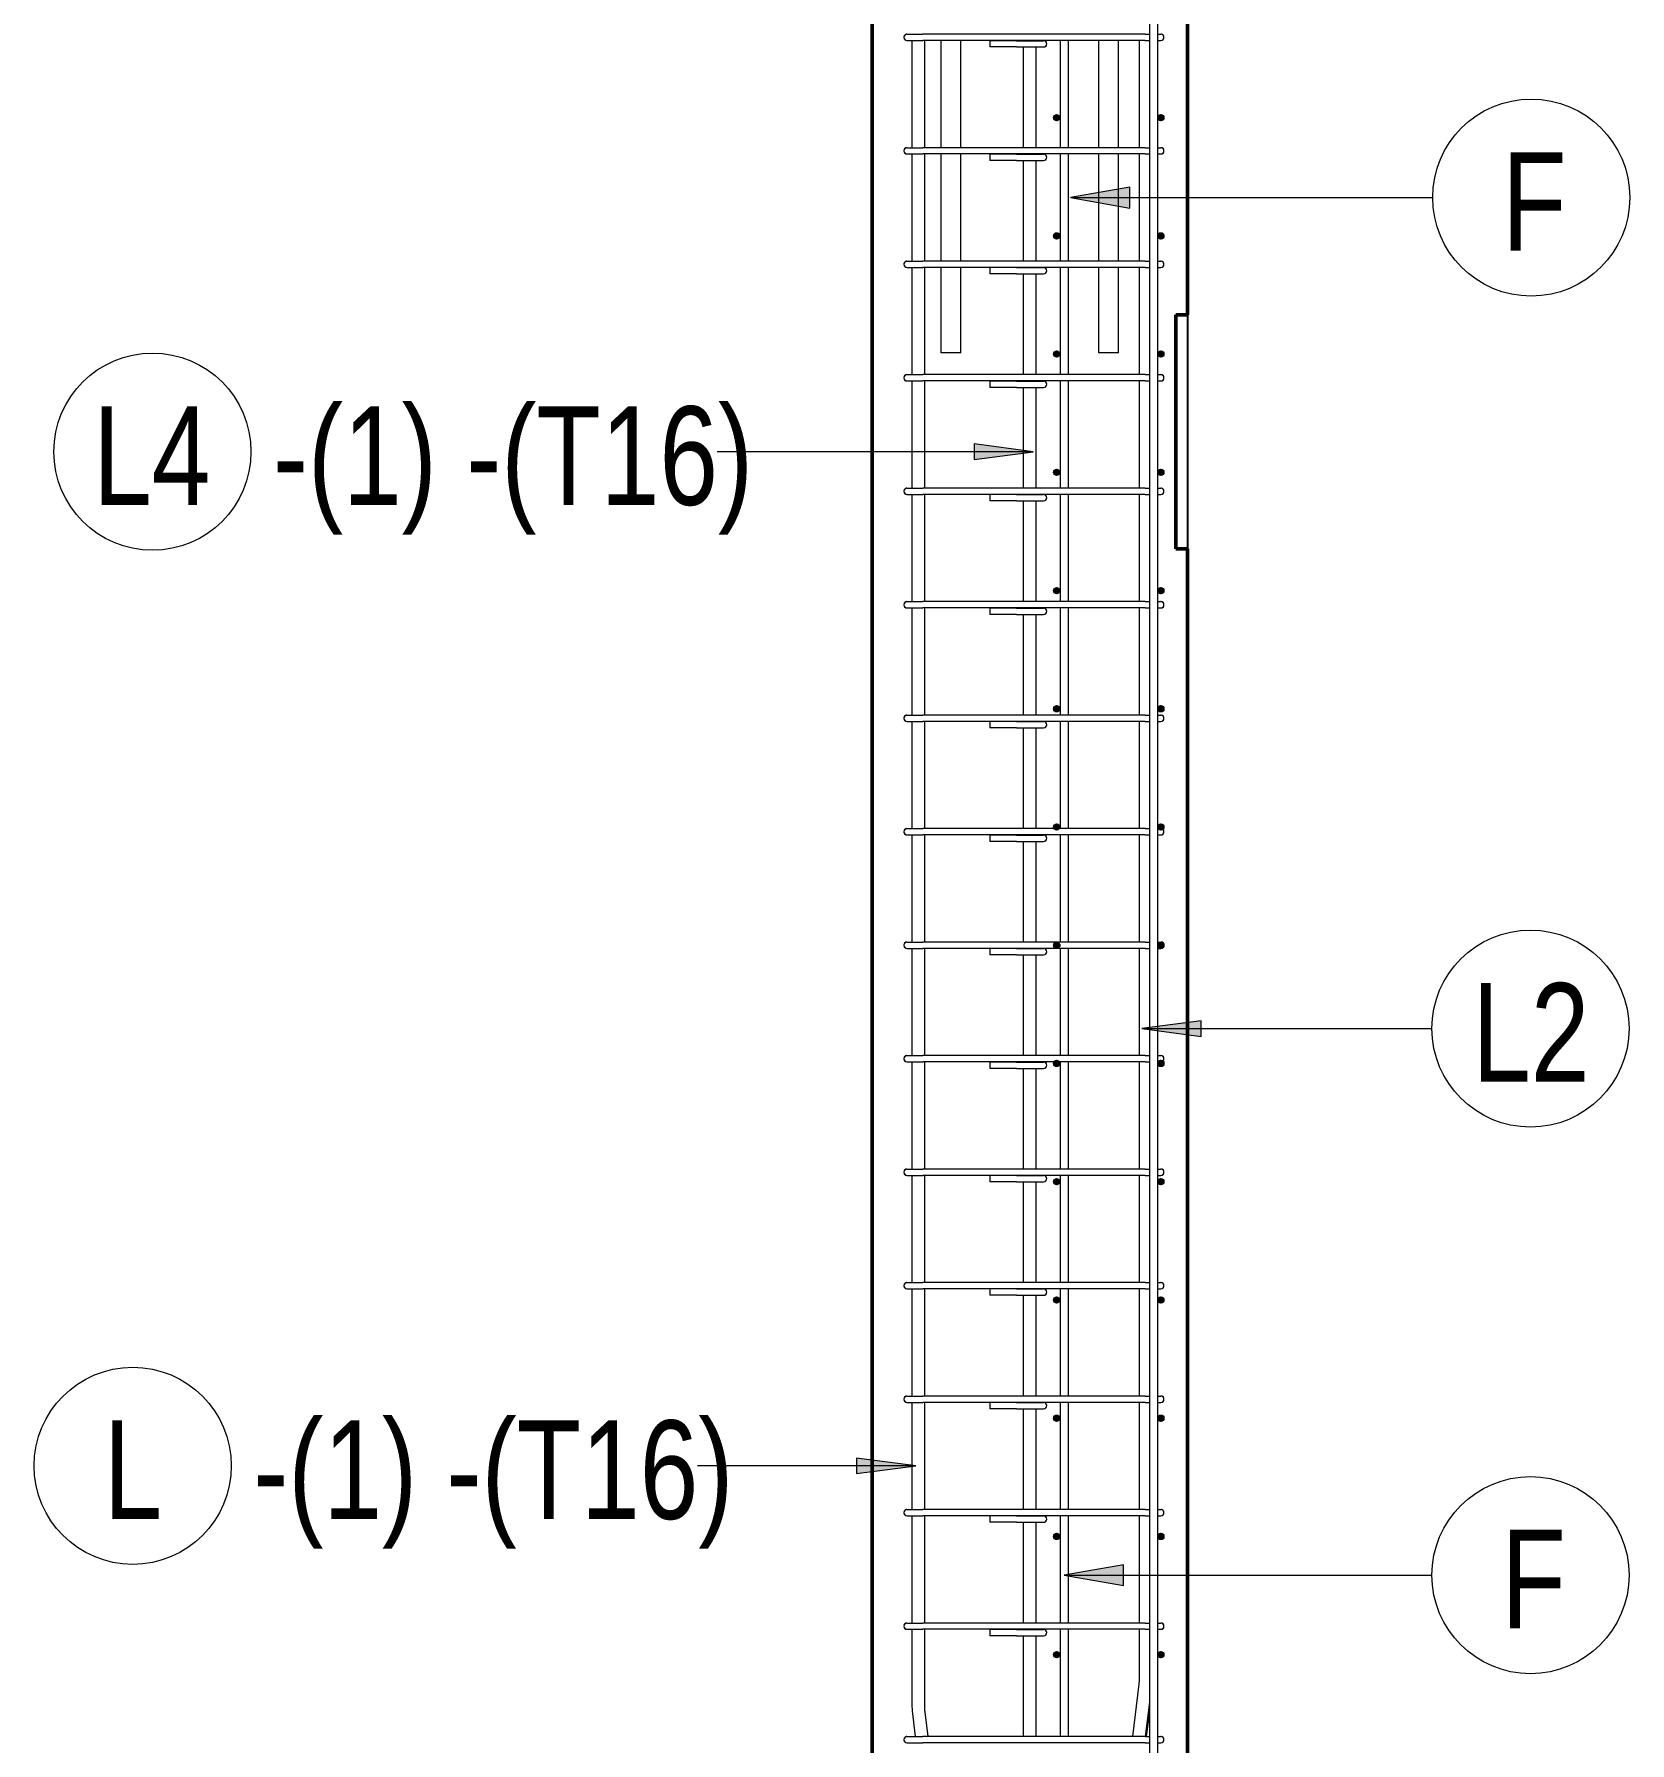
# Model space of a CAD drawing. Header units: millimetres. Extents: x 18954 to 39483, y -1618 to 21231.
# Drawn here: x 19002 to 21025, y 27 to 2194 of the extents above; entities that cross this region are included whole.
import ezdxf

# ---------------------------------------------------------------- set-up
doc = ezdxf.new("R2010")
doc.units = ezdxf.units.MM
doc.linetypes.add('Dash', pattern=[6.36, 3.18, -3.18])
for name, color, linetype, lineweight in [('A-WALL', 113, 'Continuous', 25), ('A-WALL-HDLN', 110, 'Dash', 25), ('S-RBAR', 171, 'Continuous', 18), ('S-RBAR-IDEN', 171, 'Continuous', 9)]:
    doc.layers.add(name, color=color, linetype=linetype, lineweight=lineweight)
doc.styles.add('Nirmala UI Semilight', font='NirmalaS.ttf', dxfattribs={"width": 0.8, "height": 125})

# ---------------------------------------------------------------- blocks, each defined once
blk = doc.blocks.new('M_Rebar Tag_rfa MARK - ARROW-794226-Elevation Right 3')
at = {"layer": 'S-RBAR-IDEN'}
blk.add_circle((20899.4, -168.2), 125, dxfattribs=at)
blk = doc.blocks.new('M_Rebar Tag_rfa Dimension - ARROW-793927-Elevation Right 3')
at = {"layer": 'S-RBAR-IDEN'}
blk.add_circle((20900.4, 1986.8), 125, dxfattribs=at)

msp = doc.modelspace()

# ---------------------------------------------------------------- hatches: boundary and pattern name
at = {"layer": 'S-RBAR'}
h = msp.add_hatch(color=256, dxfattribs=at)
edge = h.paths.add_edge_path()
edge.add_arc((20298.6, 2088.2), 4, 0, 360)
for points in [[(20298.6, 2084.2), (20302.6, 2088.2), (20298.6, 2092.2), (20294.9, 2087.9)], [(20430.6, 2084.2), (20434.6, 2088.2), (20430.6, 2092.2), (20426.6, 2088.2)], [(20298.6, 1934.2), (20302.6, 1938.2), (20298.6, 1942.2), (20294.9, 1937.9)], [(20430.6, 1934.2), (20434.6, 1938.2), (20430.6, 1942.2), (20426.6, 1938.2)], [(20298.6, 1784.3), (20302.6, 1788.3), (20298.6, 1792.3), (20294.9, 1788)], [(20430.6, 1784.3), (20434.6, 1788.3), (20430.6, 1792.3), (20426.6, 1788.3)], [(20298.6, 1634.3), (20302.6, 1638.3), (20298.6, 1642.3), (20294.9, 1638)], [(20430.6, 1634.3), (20434.6, 1638.3), (20430.6, 1642.3), (20426.6, 1638.3)], [(20298.6, 1484.3), (20302.6, 1488.3), (20298.6, 1492.3), (20294.9, 1488)], [(20430.6, 1484.3), (20434.6, 1488.3), (20430.6, 1492.3), (20426.6, 1488.3)], [(20298.6, 1334.4), (20302.6, 1338.4), (20298.6, 1342.4), (20294.9, 1338.1)], [(20430.6, 1334.4), (20434.6, 1338.4), (20430.6, 1342.4), (20426.6, 1338.4)], [(20298.6, 1184.4), (20302.6, 1188.4), (20298.6, 1192.4), (20294.9, 1188.1)], [(20430.6, 1184.4), (20434.6, 1188.4), (20430.6, 1192.4), (20426.6, 1188.4)], [(20298.6, 1034.4), (20302.6, 1038.4), (20298.6, 1042.4), (20294.9, 1038.1)], [(20430.6, 1034.4), (20434.6, 1038.4), (20430.6, 1042.4), (20426.6, 1038.4)], [(20298.6, 884.5), (20302.6, 888.5), (20298.6, 892.5), (20294.9, 888.2)], [(20430.6, 884.5), (20434.6, 888.5), (20430.6, 892.5), (20426.6, 888.5)], [(20298.6, 734.5), (20302.6, 738.5), (20298.6, 742.5), (20294.9, 738.2)], [(20430.6, 734.5), (20434.6, 738.5), (20430.6, 742.5), (20426.6, 738.5)], [(20298.6, 584.6), (20302.6, 588.6), (20298.6, 592.6), (20294.9, 588.2)], [(20430.6, 584.6), (20434.6, 588.6), (20430.6, 592.6), (20426.6, 588.6)], [(20298.6, 434.6), (20302.6, 438.6), (20298.6, 442.6), (20294.9, 438.3)], [(20430.6, 434.6), (20434.6, 438.6), (20430.6, 442.6), (20426.6, 438.6)], [(20298.6, 284.6), (20302.6, 288.6), (20298.6, 292.6), (20294.9, 288.3)], [(20430.6, 284.6), (20434.6, 288.6), (20430.6, 292.6), (20426.6, 288.6)], [(20298.6, 134.7), (20302.6, 138.7), (20298.6, 142.7), (20294.9, 138.3)], [(20430.6, 134.7), (20434.6, 138.7), (20430.6, 142.7), (20426.6, 138.7)]]:
    msp.add_hatch(color=256, dxfattribs=at).paths.add_polyline_path(points)
h = msp.add_hatch(color=256, dxfattribs=at)
edge = h.paths.add_edge_path()
edge.add_arc((20430.6, 2088.2), 4, 0, 360)
h = msp.add_hatch(color=256, dxfattribs=at)
edge = h.paths.add_edge_path()
edge.add_arc((20298.6, 1938.2), 4, 0, 360)
h = msp.add_hatch(color=256, dxfattribs=at)
edge = h.paths.add_edge_path()
edge.add_arc((20430.6, 1938.2), 4, 0, 360)
h = msp.add_hatch(color=256, dxfattribs=at)
edge = h.paths.add_edge_path()
edge.add_arc((20298.6, 1788.3), 4, 0, 360)
h = msp.add_hatch(color=256, dxfattribs=at)
edge = h.paths.add_edge_path()
edge.add_arc((20430.6, 1788.3), 4, 0, 360)
h = msp.add_hatch(color=256, dxfattribs=at)
edge = h.paths.add_edge_path()
edge.add_arc((20298.6, 1638.3), 4, 0, 360)
h = msp.add_hatch(color=256, dxfattribs=at)
edge = h.paths.add_edge_path()
edge.add_arc((20430.6, 1638.3), 4, 0, 360)
h = msp.add_hatch(color=256, dxfattribs=at)
edge = h.paths.add_edge_path()
edge.add_arc((20298.6, 1488.3), 4, 0, 360)
h = msp.add_hatch(color=256, dxfattribs=at)
edge = h.paths.add_edge_path()
edge.add_arc((20430.6, 1488.3), 4, 0, 360)
h = msp.add_hatch(color=256, dxfattribs=at)
edge = h.paths.add_edge_path()
edge.add_arc((20298.6, 1338.4), 4, 0, 360)
h = msp.add_hatch(color=256, dxfattribs=at)
edge = h.paths.add_edge_path()
edge.add_arc((20430.6, 1338.4), 4, 0, 360)
h = msp.add_hatch(color=256, dxfattribs=at)
edge = h.paths.add_edge_path()
edge.add_arc((20298.6, 1188.4), 4, 0, 360)
h = msp.add_hatch(color=256, dxfattribs=at)
edge = h.paths.add_edge_path()
edge.add_arc((20430.6, 1188.4), 4, 0, 360)
h = msp.add_hatch(color=256, dxfattribs=at)
edge = h.paths.add_edge_path()
edge.add_arc((20298.6, 1038.4), 4, 0, 360)
h = msp.add_hatch(color=256, dxfattribs=at)
edge = h.paths.add_edge_path()
edge.add_arc((20430.6, 1038.4), 4, 0, 360)
h = msp.add_hatch(color=256, dxfattribs=at)
edge = h.paths.add_edge_path()
edge.add_arc((20298.6, 888.5), 4, 0, 360)
h = msp.add_hatch(color=256, dxfattribs=at)
edge = h.paths.add_edge_path()
edge.add_arc((20430.6, 888.5), 4, 0, 360)
h = msp.add_hatch(color=256, dxfattribs=at)
edge = h.paths.add_edge_path()
edge.add_arc((20298.6, 738.5), 4, 0, 360)
h = msp.add_hatch(color=256, dxfattribs=at)
edge = h.paths.add_edge_path()
edge.add_arc((20430.6, 738.5), 4, 0, 360)
h = msp.add_hatch(color=256, dxfattribs=at)
edge = h.paths.add_edge_path()
edge.add_arc((20298.6, 588.6), 4, 0, 360)
h = msp.add_hatch(color=256, dxfattribs=at)
edge = h.paths.add_edge_path()
edge.add_arc((20430.6, 588.6), 4, 0, 360)
h = msp.add_hatch(color=256, dxfattribs=at)
edge = h.paths.add_edge_path()
edge.add_arc((20298.6, 438.6), 4, 0, 360)
h = msp.add_hatch(color=256, dxfattribs=at)
edge = h.paths.add_edge_path()
edge.add_arc((20430.6, 438.6), 4, 0, 360)
h = msp.add_hatch(color=256, dxfattribs=at)
edge = h.paths.add_edge_path()
edge.add_arc((20298.6, 288.6), 4, 0, 360)
h = msp.add_hatch(color=256, dxfattribs=at)
edge = h.paths.add_edge_path()
edge.add_arc((20430.6, 288.6), 4, 0, 360)
h = msp.add_hatch(color=256, dxfattribs=at)
edge = h.paths.add_edge_path()
edge.add_arc((20298.6, 138.7), 4, 0, 360)
h = msp.add_hatch(color=256, dxfattribs=at)
edge = h.paths.add_edge_path()
edge.add_arc((20430.6, 138.7), 4, 0, 360)
at = {"layer": 'S-RBAR-IDEN'}
for points in [[(20316.2, 1986.8), (20391.2, 1973.5), (20391.2, 2000)], [(20268.7, 1664.4), (20193.7, 1674.3), (20193.7, 1654.6)], [(20406.6, 932.8), (20481.6, 922.9), (20481.6, 942.6)], [(20119.7, 378.2), (20044.7, 388), (20044.7, 368.3)], [(20308.1, 239.5), (20383.1, 226.2), (20383.1, 252.7)]]:
    msp.add_hatch(color=256, dxfattribs=at).paths.add_polyline_path(points)

# ---------------------------------------------------------------- linework, layer by layer
at = {"layer": 'A-WALL', "lineweight": 50}
for p, q in [((20064.6, 3040), (20064.6, -1395)), ((20464.6, 1838.1), (20464.6, 2569.9)), ((20449.6, 1541.3), (20449.6, 1838.1)), ((20449.6, 1838.1), (20464.6, 1838.1)), ((20464.6, 1541.3), (20449.6, 1541.3)), ((20464.6, -1395), (20464.6, 1541.3))]:
    msp.add_line(p, q, dxfattribs=at)
at = {"layer": 'A-WALL'}
msp.add_line((20464.6, 1838.1), (20464.6, 1541.3), dxfattribs=at)
at = {"layer": 'A-WALL-HDLN'}
msp.add_line((20464.6, 1839.2), (20464.6, 1839), dxfattribs=at)
at = {"layer": 'S-RBAR'}
for p, q in [((20416.6, -1365), (20416.6, 3000)), ((20426.6, -1365), (20426.6, 3000)), ((20108.6, 2194.1), (20128.6, 2194.1)), ((20410.6, 2194.1), (20128.6, 2194.1)), ((20410.6, 2194.1), (20417.1, 2194.1)), ((20427.8, 2194.1), (20430.6, 2194.1)), ((20108.6, 2186.1), (20128.6, 2186.1)), ((20115.1, 2050.1), (20115.1, 2186.1)), ((20410.6, 2186.1), (20128.6, 2186.1)), ((20131.1, 2050.1), (20131.1, 2186.1)), ((20152.1, 2050.1), (20152.1, 2186.1)), ((20177.1, 2050.1), (20177.1, 2186.1)), ((20247.7, 2185.8), (20213.8, 2185.8)), ((20213.8, 2185.8), (20213.8, 2177.8)), ((20247.7, 2177.8), (20213.8, 2177.8)), ((20247.7, 2185.8), (20281.9, 2185.8)), ((20247.7, 2177.8), (20281.9, 2177.8)), ((20256.6, 2050.1), (20256.6, 2177.8)), ((20272.6, 2050.1), (20272.6, 2177.8)), ((20303.4, 2050.1), (20303.4, 2186.1)), ((20313.4, 2050.1), (20313.4, 2186.1)), ((20352.1, 2050.1), (20352.1, 2186.1)), ((20377.1, 2050.1), (20377.1, 2186.1)), ((20403.6, 2050.1), (20403.6, 2186.1)), ((20410.6, 2186.1), (20417.1, 2186.1)), ((20427.8, 2186.1), (20430.6, 2186.1)), ((20298.6, 2092.2), (20294.9, 2087.9)), ((20294.9, 2087.9), (20298.6, 2084.2)), ((20302.6, 2088.2), (20298.6, 2092.2)), ((20298.6, 2084.2), (20302.6, 2088.2)), ((20430.6, 2092.2), (20426.6, 2088.2)), ((20426.6, 2088.2), (20430.6, 2084.2)), ((20434.6, 2088.2), (20430.6, 2092.2)), ((20430.6, 2084.2), (20434.6, 2088.2)), ((20108.6, 2050.1), (20128.6, 2050.1)), ((20108.6, 2042.1), (20128.6, 2042.1)), ((20115.1, 1906.2), (20115.1, 2042.1)), ((20410.6, 2050.1), (20128.6, 2050.1)), ((20410.6, 2042.1), (20128.6, 2042.1)), ((20131.1, 1906.2), (20131.1, 2042.1)), ((20152.1, 1906.2), (20152.1, 2042.1)), ((20177.1, 1906.2), (20177.1, 2042.1)), ((20247.7, 2041.9), (20213.8, 2041.9)), ((20213.8, 2041.9), (20213.8, 2033.9)), ((20247.7, 2041.9), (20281.9, 2041.9)), ((20303.4, 1906.2), (20303.4, 2042.1)), ((20313.4, 1906.2), (20313.4, 2042.1)), ((20352.1, 1906.2), (20352.1, 2042.1)), ((20377.1, 1906.2), (20377.1, 2042.1)), ((20403.6, 1906.2), (20403.6, 2042.1)), ((20410.6, 2050.1), (20417.1, 2050.1)), ((20410.6, 2042.1), (20417.1, 2042.1)), ((20427.8, 2050.1), (20430.6, 2050.1)), ((20427.8, 2042.1), (20430.6, 2042.1)), ((20247.7, 2033.9), (20213.8, 2033.9)), ((20247.7, 2033.9), (20281.9, 2033.9)), ((20256.6, 1906.2), (20256.6, 2033.9)), ((20272.6, 1906.2), (20272.6, 2033.9)), ((20298.6, 1942.2), (20294.9, 1937.9)), ((20294.9, 1937.9), (20298.6, 1934.2)), ((20302.6, 1938.2), (20298.6, 1942.2)), ((20298.6, 1934.2), (20302.6, 1938.2)), ((20430.6, 1942.2), (20426.6, 1938.2)), ((20426.6, 1938.2), (20430.6, 1934.2)), ((20434.6, 1938.2), (20430.6, 1942.2)), ((20430.6, 1934.2), (20434.6, 1938.2)), ((20108.6, 1906.2), (20128.6, 1906.2)), ((20108.6, 1898.2), (20128.6, 1898.2)), ((20115.1, 1762.2), (20115.1, 1898.2)), ((20410.6, 1906.2), (20128.6, 1906.2)), ((20410.6, 1898.2), (20128.6, 1898.2)), ((20131.1, 1762.2), (20131.1, 1898.2)), ((20152.1, 1790), (20152.1, 1898.2)), ((20177.1, 1790), (20177.1, 1898.2)), ((20247.7, 1898), (20213.8, 1898)), ((20213.8, 1898), (20213.8, 1890)), ((20247.7, 1890), (20213.8, 1890)), ((20247.7, 1898), (20281.9, 1898)), ((20247.7, 1890), (20281.9, 1890)), ((20256.6, 1762.2), (20256.6, 1890)), ((20272.6, 1762.2), (20272.6, 1890)), ((20303.4, 1762.2), (20303.4, 1898.2)), ((20313.4, 1762.2), (20313.4, 1898.2)), ((20352.1, 1790), (20352.1, 1898.2)), ((20377.1, 1790), (20377.1, 1898.2)), ((20403.6, 1762.2), (20403.6, 1898.2)), ((20410.6, 1906.2), (20417.1, 1906.2)), ((20410.6, 1898.2), (20417.1, 1898.2)), ((20427.8, 1906.2), (20430.6, 1906.2)), ((20427.8, 1898.2), (20430.6, 1898.2)), ((20177.1, 1790), (20152.1, 1790)), ((20298.6, 1792.3), (20294.9, 1788)), ((20294.9, 1788), (20298.6, 1784.3)), ((20302.6, 1788.3), (20298.6, 1792.3)), ((20298.6, 1784.3), (20302.6, 1788.3)), ((20377.1, 1790), (20352.1, 1790)), ((20430.6, 1792.3), (20426.6, 1788.3)), ((20426.6, 1788.3), (20430.6, 1784.3)), ((20434.6, 1788.3), (20430.6, 1792.3)), ((20430.6, 1784.3), (20434.6, 1788.3)), ((20108.6, 1762.2), (20128.6, 1762.2)), ((20410.6, 1762.2), (20128.6, 1762.2)), ((20410.6, 1762.2), (20417.1, 1762.2)), ((20427.8, 1762.2), (20430.6, 1762.2)), ((20108.6, 1754.2), (20128.6, 1754.2)), ((20115.1, 1618.3), (20115.1, 1754.2)), ((20410.6, 1754.2), (20128.6, 1754.2)), ((20131.1, 1618.3), (20131.1, 1754.2)), ((20247.7, 1754), (20213.8, 1754)), ((20213.8, 1754), (20213.8, 1746)), ((20247.7, 1746), (20213.8, 1746)), ((20247.7, 1754), (20281.9, 1754)), ((20247.7, 1746), (20281.9, 1746)), ((20256.6, 1618.3), (20256.6, 1746)), ((20272.6, 1618.3), (20272.6, 1746)), ((20303.4, 1618.3), (20303.4, 1754.2)), ((20313.4, 1618.3), (20313.4, 1754.2)), ((20403.6, 1618.3), (20403.6, 1754.2)), ((20410.6, 1754.2), (20417.1, 1754.2)), ((20427.8, 1754.2), (20430.6, 1754.2)), ((20298.6, 1642.3), (20294.9, 1638)), ((20294.9, 1638), (20298.6, 1634.3)), ((20302.6, 1638.3), (20298.6, 1642.3)), ((20298.6, 1634.3), (20302.6, 1638.3)), ((20430.6, 1642.3), (20426.6, 1638.3)), ((20426.6, 1638.3), (20430.6, 1634.3)), ((20434.6, 1638.3), (20430.6, 1642.3)), ((20430.6, 1634.3), (20434.6, 1638.3)), ((20108.6, 1618.3), (20128.6, 1618.3)), ((20108.6, 1610.3), (20128.6, 1610.3)), ((20115.1, 1474.3), (20115.1, 1610.3)), ((20410.6, 1618.3), (20128.6, 1618.3)), ((20410.6, 1610.3), (20128.6, 1610.3)), ((20131.1, 1474.3), (20131.1, 1610.3)), ((20247.7, 1610.1), (20213.8, 1610.1)), ((20213.8, 1610.1), (20213.8, 1602.1)), ((20247.7, 1610.1), (20281.9, 1610.1)), ((20303.4, 1474.3), (20303.4, 1610.3)), ((20313.4, 1474.3), (20313.4, 1610.3)), ((20403.6, 1474.3), (20403.6, 1610.3)), ((20410.6, 1618.3), (20417.1, 1618.3)), ((20410.6, 1610.3), (20417.1, 1610.3)), ((20427.8, 1618.3), (20430.6, 1618.3)), ((20427.8, 1610.3), (20430.6, 1610.3)), ((20247.7, 1602.1), (20213.8, 1602.1)), ((20247.7, 1602.1), (20281.9, 1602.1)), ((20256.6, 1474.3), (20256.6, 1602.1)), ((20272.6, 1474.3), (20272.6, 1602.1)), ((20108.6, 1474.3), (20128.6, 1474.3)), ((20410.6, 1474.3), (20128.6, 1474.3)), ((20298.6, 1492.3), (20294.9, 1488)), ((20294.9, 1488), (20298.6, 1484.3)), ((20302.6, 1488.3), (20298.6, 1492.3)), ((20298.6, 1484.3), (20302.6, 1488.3)), ((20410.6, 1474.3), (20417.1, 1474.3)), ((20430.6, 1492.3), (20426.6, 1488.3)), ((20426.6, 1488.3), (20430.6, 1484.3)), ((20427.8, 1474.3), (20430.6, 1474.3)), ((20434.6, 1488.3), (20430.6, 1492.3)), ((20430.6, 1484.3), (20434.6, 1488.3)), ((20108.6, 1466.3), (20128.6, 1466.3)), ((20115.1, 1330.4), (20115.1, 1466.3)), ((20410.6, 1466.3), (20128.6, 1466.3)), ((20131.1, 1330.4), (20131.1, 1466.3)), ((20247.7, 1466.1), (20213.8, 1466.1)), ((20213.8, 1466.1), (20213.8, 1458.1)), ((20247.7, 1458.1), (20213.8, 1458.1)), ((20247.7, 1466.1), (20281.9, 1466.1)), ((20247.7, 1458.1), (20281.9, 1458.1)), ((20256.6, 1330.4), (20256.6, 1458.1)), ((20272.6, 1330.4), (20272.6, 1458.1)), ((20303.4, 1330.4), (20303.4, 1466.3)), ((20313.4, 1330.4), (20313.4, 1466.3)), ((20403.6, 1330.4), (20403.6, 1466.3)), ((20410.6, 1466.3), (20417.1, 1466.3)), ((20427.8, 1466.3), (20430.6, 1466.3)), ((20108.6, 1330.4), (20128.6, 1330.4)), ((20108.6, 1322.4), (20128.6, 1322.4)), ((20115.1, 1186.4), (20115.1, 1322.4)), ((20410.6, 1330.4), (20128.6, 1330.4)), ((20410.6, 1322.4), (20128.6, 1322.4)), ((20131.1, 1186.4), (20131.1, 1322.4)), ((20247.7, 1322.2), (20213.8, 1322.2)), ((20213.8, 1322.2), (20213.8, 1314.2)), ((20247.7, 1322.2), (20281.9, 1322.2)), ((20298.6, 1342.4), (20294.9, 1338.1)), ((20294.9, 1338.1), (20298.6, 1334.4)), ((20302.6, 1338.4), (20298.6, 1342.4)), ((20298.6, 1334.4), (20302.6, 1338.4)), ((20303.4, 1186.4), (20303.4, 1322.4)), ((20313.4, 1186.4), (20313.4, 1322.4)), ((20403.6, 1186.4), (20403.6, 1322.4)), ((20410.6, 1330.4), (20417.1, 1330.4)), ((20410.6, 1322.4), (20417.1, 1322.4)), ((20430.6, 1342.4), (20426.6, 1338.4)), ((20426.6, 1338.4), (20430.6, 1334.4)), ((20427.8, 1330.4), (20430.6, 1330.4)), ((20427.8, 1322.4), (20430.6, 1322.4)), ((20434.6, 1338.4), (20430.6, 1342.4)), ((20430.6, 1334.4), (20434.6, 1338.4)), ((20247.7, 1314.2), (20213.8, 1314.2)), ((20247.7, 1314.2), (20281.9, 1314.2)), ((20256.6, 1186.4), (20256.6, 1314.2)), ((20272.6, 1186.4), (20272.6, 1314.2)), ((20298.6, 1192.4), (20294.9, 1188.1)), ((20302.6, 1188.4), (20298.6, 1192.4)), ((20430.6, 1192.4), (20426.6, 1188.4)), ((20434.6, 1188.4), (20430.6, 1192.4)), ((20108.6, 1186.4), (20128.6, 1186.4)), ((20108.6, 1178.4), (20128.6, 1178.4)), ((20115.1, 1042.5), (20115.1, 1178.4)), ((20410.6, 1186.4), (20128.6, 1186.4)), ((20410.6, 1178.4), (20128.6, 1178.4)), ((20131.1, 1042.5), (20131.1, 1178.4)), ((20247.7, 1178.2), (20213.8, 1178.2)), ((20213.8, 1178.2), (20213.8, 1170.2)), ((20247.7, 1178.2), (20281.9, 1178.2)), ((20294.9, 1188.1), (20298.6, 1184.4)), ((20298.6, 1184.4), (20302.6, 1188.4)), ((20303.4, 1042.5), (20303.4, 1178.4)), ((20313.4, 1042.5), (20313.4, 1178.4)), ((20403.6, 1042.5), (20403.6, 1178.4)), ((20410.6, 1186.4), (20417.1, 1186.4)), ((20410.6, 1178.4), (20417.1, 1178.4)), ((20426.6, 1188.4), (20430.6, 1184.4)), ((20427.8, 1186.4), (20430.6, 1186.4)), ((20427.8, 1178.4), (20430.6, 1178.4)), ((20430.6, 1184.4), (20434.6, 1188.4)), ((20247.7, 1170.2), (20213.8, 1170.2)), ((20247.7, 1170.2), (20281.9, 1170.2)), ((20256.6, 1042.5), (20256.6, 1170.2)), ((20272.6, 1042.5), (20272.6, 1170.2)), ((20108.6, 1042.5), (20128.6, 1042.5)), ((20410.6, 1042.5), (20128.6, 1042.5)), ((20298.6, 1042.4), (20294.9, 1038.1)), ((20302.6, 1038.4), (20298.6, 1042.4)), ((20410.6, 1042.5), (20417.1, 1042.5)), ((20430.6, 1042.4), (20426.6, 1038.4)), ((20427.8, 1042.5), (20430.6, 1042.5)), ((20434.6, 1038.4), (20430.6, 1042.4)), ((20108.6, 1034.5), (20128.6, 1034.5)), ((20115.1, 898.5), (20115.1, 1034.5)), ((20410.6, 1034.5), (20128.6, 1034.5)), ((20131.1, 898.5), (20131.1, 1034.5)), ((20247.7, 1034.3), (20213.8, 1034.3)), ((20213.8, 1034.3), (20213.8, 1026.3)), ((20247.7, 1026.3), (20213.8, 1026.3)), ((20247.7, 1034.3), (20281.9, 1034.3)), ((20247.7, 1026.3), (20281.9, 1026.3)), ((20256.6, 898.5), (20256.6, 1026.3)), ((20272.6, 898.5), (20272.6, 1026.3)), ((20294.9, 1038.1), (20298.6, 1034.4)), ((20298.6, 1034.4), (20302.6, 1038.4)), ((20303.4, 898.5), (20303.4, 1034.5)), ((20313.4, 898.5), (20313.4, 1034.5)), ((20403.6, 898.5), (20403.6, 1034.5)), ((20410.6, 1034.5), (20417.1, 1034.5)), ((20426.6, 1038.4), (20430.6, 1034.4)), ((20427.8, 1034.5), (20430.6, 1034.5)), ((20430.6, 1034.4), (20434.6, 1038.4)), ((20108.6, 898.5), (20128.6, 898.5)), ((20108.6, 890.5), (20128.6, 890.5)), ((20115.1, 754.6), (20115.1, 890.5)), ((20410.6, 898.5), (20128.6, 898.5)), ((20410.6, 890.5), (20128.6, 890.5)), ((20131.1, 754.6), (20131.1, 890.5)), ((20247.7, 890.3), (20213.8, 890.3)), ((20213.8, 890.3), (20213.8, 882.3)), ((20247.7, 890.3), (20281.9, 890.3)), ((20298.6, 892.5), (20294.9, 888.2)), ((20302.6, 888.5), (20298.6, 892.5)), ((20303.4, 754.6), (20303.4, 890.5)), ((20313.4, 754.6), (20313.4, 890.5)), ((20403.6, 754.6), (20403.6, 890.5)), ((20410.6, 898.5), (20417.1, 898.5)), ((20410.6, 890.5), (20417.1, 890.5)), ((20430.6, 892.5), (20426.6, 888.5)), ((20427.8, 898.5), (20430.6, 898.5)), ((20427.8, 890.5), (20430.6, 890.5)), ((20434.6, 888.5), (20430.6, 892.5)), ((20247.7, 882.3), (20213.8, 882.3)), ((20247.7, 882.3), (20281.9, 882.3)), ((20256.6, 754.6), (20256.6, 882.2)), ((20272.6, 754.6), (20272.6, 882.2)), ((20294.9, 888.2), (20298.6, 884.5)), ((20298.6, 884.5), (20302.6, 888.5)), ((20426.6, 888.5), (20430.6, 884.5)), ((20430.6, 884.5), (20434.6, 888.5)), ((20108.6, 754.6), (20128.6, 754.6)), ((20108.6, 746.6), (20128.6, 746.6)), ((20115.1, 610.6), (20115.1, 746.6)), ((20410.6, 754.6), (20128.6, 754.6)), ((20410.6, 746.6), (20128.6, 746.6)), ((20131.1, 610.6), (20131.1, 746.6)), ((20247.7, 746.4), (20213.8, 746.4)), ((20213.8, 746.4), (20213.8, 738.4)), ((20247.7, 738.4), (20213.8, 738.4)), ((20247.7, 746.4), (20281.9, 746.4)), ((20247.7, 738.4), (20281.9, 738.4)), ((20256.6, 610.6), (20256.6, 738.4)), ((20272.6, 610.6), (20272.6, 738.4)), ((20298.6, 742.5), (20294.9, 738.2)), ((20294.9, 738.2), (20298.6, 734.5)), ((20302.6, 738.5), (20298.6, 742.5)), ((20298.6, 734.5), (20302.6, 738.5)), ((20303.4, 610.6), (20303.4, 746.6)), ((20313.4, 610.6), (20313.4, 746.6)), ((20403.6, 610.6), (20403.6, 746.6)), ((20410.6, 754.6), (20417.1, 754.6)), ((20410.6, 746.6), (20417.1, 746.6)), ((20430.6, 742.5), (20426.6, 738.5)), ((20426.6, 738.5), (20430.6, 734.5)), ((20427.8, 754.6), (20430.6, 754.6)), ((20427.8, 746.6), (20430.6, 746.6)), ((20434.6, 738.5), (20430.6, 742.5)), ((20430.6, 734.5), (20434.6, 738.5)), ((20108.6, 610.6), (20128.6, 610.6)), ((20410.6, 610.6), (20128.6, 610.6)), ((20410.6, 610.6), (20417.1, 610.6)), ((20427.8, 610.6), (20430.6, 610.6)), ((20108.6, 602.6), (20128.6, 602.6)), ((20115.1, 466.7), (20115.1, 602.6)), ((20410.6, 602.6), (20128.6, 602.6)), ((20131.1, 466.7), (20131.1, 602.6)), ((20247.7, 602.5), (20213.8, 602.5)), ((20213.8, 602.5), (20213.8, 594.5)), ((20247.7, 594.5), (20213.8, 594.5)), ((20247.7, 602.5), (20281.9, 602.5)), ((20247.7, 594.5), (20281.9, 594.5)), ((20256.6, 466.7), (20256.6, 594.5)), ((20272.6, 466.7), (20272.6, 594.5)), ((20298.6, 592.6), (20294.9, 588.2)), ((20294.9, 588.2), (20298.6, 584.6)), ((20302.6, 588.6), (20298.6, 592.6)), ((20298.6, 584.6), (20302.6, 588.6)), ((20303.4, 466.7), (20303.4, 602.6)), ((20313.4, 466.7), (20313.4, 602.6)), ((20403.6, 466.7), (20403.6, 602.6)), ((20410.6, 602.6), (20417.1, 602.6)), ((20430.6, 592.6), (20426.6, 588.6)), ((20426.6, 588.6), (20430.6, 584.6)), ((20427.8, 602.6), (20430.6, 602.6)), ((20434.6, 588.6), (20430.6, 592.6)), ((20430.6, 584.6), (20434.6, 588.6)), ((20108.6, 466.7), (20128.6, 466.7)), ((20108.6, 458.7), (20128.6, 458.7)), ((20115.1, 322.7), (20115.1, 458.7)), ((20410.6, 466.7), (20128.6, 466.7)), ((20410.6, 458.7), (20128.6, 458.7)), ((20131.1, 322.7), (20131.1, 458.7)), ((20247.7, 458.5), (20213.8, 458.5)), ((20213.8, 458.5), (20213.8, 450.5)), ((20247.7, 458.5), (20281.9, 458.5)), ((20303.4, 322.7), (20303.4, 458.7)), ((20313.4, 322.7), (20313.4, 458.7)), ((20403.6, 322.7), (20403.6, 458.7)), ((20410.6, 466.7), (20417.1, 466.7)), ((20410.6, 458.7), (20417.1, 458.7)), ((20427.8, 466.7), (20430.6, 466.7)), ((20427.8, 458.7), (20430.6, 458.7)), ((20247.7, 450.5), (20213.8, 450.5)), ((20247.7, 450.5), (20281.9, 450.5)), ((20256.6, 322.7), (20256.6, 450.5)), ((20272.6, 322.7), (20272.6, 450.5)), ((20298.6, 442.6), (20294.9, 438.3)), ((20294.9, 438.3), (20298.6, 434.6)), ((20302.6, 438.6), (20298.6, 442.6)), ((20298.6, 434.6), (20302.6, 438.6)), ((20430.6, 442.6), (20426.6, 438.6)), ((20426.6, 438.6), (20430.6, 434.6)), ((20434.6, 438.6), (20430.6, 442.6)), ((20430.6, 434.6), (20434.6, 438.6)), ((20108.6, 322.7), (20128.6, 322.7)), ((20108.6, 314.7), (20128.6, 314.7)), ((20115.1, 178.8), (20115.1, 314.7)), ((20410.6, 322.7), (20128.6, 322.7)), ((20410.6, 314.7), (20128.6, 314.7)), ((20131.1, 178.8), (20131.1, 314.7)), ((20247.7, 314.6), (20213.8, 314.6)), ((20213.8, 314.6), (20213.8, 306.6)), ((20247.7, 306.6), (20213.8, 306.6)), ((20247.7, 314.6), (20281.9, 314.6)), ((20247.7, 306.6), (20281.9, 306.6)), ((20256.6, 178.8), (20256.6, 306.6)), ((20272.6, 178.8), (20272.6, 306.6)), ((20303.4, 178.8), (20303.4, 314.7)), ((20313.4, 178.8), (20313.4, 314.7)), ((20403.6, 178.8), (20403.6, 314.7)), ((20410.6, 322.7), (20417.1, 322.7)), ((20410.6, 314.7), (20417.1, 314.7)), ((20427.8, 322.7), (20430.6, 322.7)), ((20427.8, 314.7), (20430.6, 314.7)), ((20298.6, 292.6), (20294.9, 288.3)), ((20294.9, 288.3), (20298.6, 284.6)), ((20302.6, 288.6), (20298.6, 292.6)), ((20298.6, 284.6), (20302.6, 288.6)), ((20430.6, 292.6), (20426.6, 288.6)), ((20426.6, 288.6), (20430.6, 284.6)), ((20434.6, 288.6), (20430.6, 292.6)), ((20430.6, 284.6), (20434.6, 288.6)), ((20108.6, 178.8), (20128.6, 178.8)), ((20410.6, 178.8), (20128.6, 178.8)), ((20410.6, 178.8), (20417.1, 178.8)), ((20427.8, 178.8), (20430.6, 178.8)), ((20108.6, 170.8), (20128.6, 170.8)), ((20115.1, 74.9), (20115.1, 170.8)), ((20410.6, 170.8), (20128.6, 170.8)), ((20131.1, 74.9), (20131.1, 170.8)), ((20247.7, 170.6), (20213.8, 170.6)), ((20213.8, 170.6), (20213.8, 162.6)), ((20247.7, 162.6), (20213.8, 162.6)), ((20247.7, 170.6), (20281.9, 170.6)), ((20247.7, 162.6), (20281.9, 162.6)), ((20256.6, 34.8), (20256.6, 162.6)), ((20272.6, 34.8), (20272.6, 162.6)), ((20303.4, 34.8), (20303.4, 170.8)), ((20313.4, 34.8), (20313.4, 170.8)), ((20403.6, 106.7), (20403.6, 170.8)), ((20410.6, 170.8), (20417.1, 170.8)), ((20427.8, 170.8), (20430.6, 170.8)), ((20298.6, 142.7), (20294.9, 138.3)), ((20294.9, 138.3), (20298.6, 134.7)), ((20302.6, 138.7), (20298.6, 142.7)), ((20298.6, 134.7), (20302.6, 138.7)), ((20430.6, 142.7), (20426.6, 138.7)), ((20426.6, 138.7), (20430.6, 134.7)), ((20434.6, 138.7), (20430.6, 142.7)), ((20430.6, 134.7), (20434.6, 138.7)), ((20395.1, 34.8), (20403.3, 101.1)), ((20403.3, 101.1), (20403.6, 106.7)), ((20115.5, 67.4), (20115.1, 74.9)), ((20119.3, 34.8), (20115.5, 67.4)), ((20131.4, 69.3), (20131.1, 74.9)), ((20135.5, 34.8), (20131.4, 69.3)), ((20411.2, 34.8), (20416.6, 78.3)), ((20412.5, 34.8), (20416.6, 66.3)), ((20108.6, 34.8), (20128.6, 34.8)), ((20108.6, 26.8), (20128.6, 26.8)), ((20410.6, 34.8), (20128.6, 34.8)), ((20410.6, 26.8), (20128.6, 26.8)), ((20410.6, 34.8), (20417.1, 34.8)), ((20410.6, 26.8), (20417.1, 26.8)), ((20427.8, 34.8), (20430.6, 34.8)), ((20427.8, 26.8), (20430.6, 26.8))]:
    msp.add_line(p, q, dxfattribs=at)
for centre in [(20298.6, 2088.2), (20430.6, 2088.2), (20298.6, 1938.2), (20430.6, 1938.2), (20298.6, 1788.3), (20430.6, 1788.3), (20298.6, 1638.3), (20430.6, 1638.3), (20298.6, 1488.3), (20430.6, 1488.3), (20298.6, 1338.4), (20430.6, 1338.4), (20298.6, 1188.4), (20430.6, 1188.4), (20298.6, 1038.4), (20430.6, 1038.4), (20298.6, 888.5), (20430.6, 888.5), (20298.6, 738.5), (20430.6, 738.5), (20298.6, 588.6), (20430.6, 588.6), (20298.6, 438.6), (20430.6, 438.6), (20298.6, 288.6), (20430.6, 288.6), (20298.6, 138.7), (20430.6, 138.7)]:
    msp.add_circle(centre, 4, dxfattribs=at)
for centre, start, end in [((20108.6, 2190.1), 90, 270), ((20108.6, 2190.1), 120, 165), ((20108.6, 2190.1), 120, 165), ((20108.6, 2190.1), 195, 240), ((20108.6, 2190.1), 195, 240), ((20108.6, 2190.1), 90, 105), ((20108.6, 2190.1), 90, 105), ((20430.6, 2190.1), 75, 90), ((20430.6, 2190.1), 270, 90), ((20430.6, 2190.1), 15, 60), ((20430.6, 2190.1), 300, 345), ((20281.9, 2181.8), 75, 90), ((20281.9, 2181.8), 270, 90), ((20281.9, 2181.8), 15, 60), ((20281.9, 2181.8), 300, 345), ((20108.6, 2046.1), 90, 270), ((20108.6, 2046.1), 120, 165), ((20108.6, 2046.1), 120, 165), ((20108.6, 2046.1), 195, 240), ((20108.6, 2046.1), 195, 240), ((20108.6, 2046.1), 90, 105), ((20108.6, 2046.1), 90, 105), ((20281.9, 2037.9), 75, 90), ((20281.9, 2037.9), 270, 90), ((20281.9, 2037.9), 15, 60), ((20430.6, 2046.1), 75, 90), ((20430.6, 2046.1), 270, 90), ((20430.6, 2046.1), 15, 60), ((20430.6, 2046.1), 300, 345), ((20281.9, 2037.9), 300, 345), ((20108.6, 1902.2), 90, 270), ((20108.6, 1902.2), 120, 165), ((20108.6, 1902.2), 120, 165), ((20108.6, 1902.2), 195, 240), ((20108.6, 1902.2), 195, 240), ((20108.6, 1902.2), 90, 105), ((20108.6, 1902.2), 90, 105), ((20281.9, 1894), 75, 90), ((20281.9, 1894), 270, 90), ((20281.9, 1894), 15, 60), ((20281.9, 1894), 300, 345), ((20430.6, 1902.2), 75, 90), ((20430.6, 1902.2), 270, 90), ((20430.6, 1902.2), 15, 60), ((20430.6, 1902.2), 300, 345), ((20108.6, 1758.2), 90, 270), ((20108.6, 1758.2), 120, 165), ((20108.6, 1758.2), 120, 165), ((20108.6, 1758.2), 195, 240), ((20108.6, 1758.2), 195, 240), ((20108.6, 1758.2), 90, 105), ((20108.6, 1758.2), 90, 105), ((20430.6, 1758.2), 75, 90), ((20430.6, 1758.2), 270, 90), ((20430.6, 1758.2), 15, 60), ((20430.6, 1758.2), 300, 345), ((20281.9, 1750), 75, 90), ((20281.9, 1750), 270, 90), ((20281.9, 1750), 15, 60), ((20281.9, 1750), 300, 345), ((20108.6, 1614.3), 90, 270), ((20108.6, 1614.3), 120, 165), ((20108.6, 1614.3), 120, 165), ((20108.6, 1614.3), 195, 240), ((20108.6, 1614.3), 195, 240), ((20108.6, 1614.3), 90, 105), ((20108.6, 1614.3), 90, 105), ((20281.9, 1606.1), 75, 90), ((20281.9, 1606.1), 270, 90), ((20281.9, 1606.1), 15, 60), ((20281.9, 1606.1), 300, 345), ((20430.6, 1614.3), 75, 90), ((20430.6, 1614.3), 270, 90), ((20430.6, 1614.3), 15, 60), ((20430.6, 1614.3), 300, 345), ((20108.6, 1470.3), 90, 270), ((20108.6, 1470.3), 120, 165), ((20108.6, 1470.3), 120, 165), ((20108.6, 1470.3), 90, 105), ((20108.6, 1470.3), 90, 105), ((20430.6, 1470.3), 75, 90), ((20430.6, 1470.3), 270, 90), ((20430.6, 1470.3), 15, 60), ((20108.6, 1470.3), 195, 240), ((20108.6, 1470.3), 195, 240), ((20281.9, 1462.1), 75, 90), ((20281.9, 1462.1), 270, 90), ((20281.9, 1462.1), 15, 60), ((20281.9, 1462.1), 300, 345), ((20430.6, 1470.3), 300, 345), ((20108.6, 1326.4), 90, 270), ((20108.6, 1326.4), 120, 165), ((20108.6, 1326.4), 120, 165), ((20108.6, 1326.4), 195, 240), ((20108.6, 1326.4), 195, 240), ((20108.6, 1326.4), 90, 105), ((20108.6, 1326.4), 90, 105), ((20281.9, 1318.2), 75, 90), ((20281.9, 1318.2), 270, 90), ((20430.6, 1326.4), 75, 90), ((20430.6, 1326.4), 270, 90), ((20430.6, 1326.4), 15, 60), ((20430.6, 1326.4), 300, 345), ((20281.9, 1318.2), 15, 60), ((20281.9, 1318.2), 300, 345), ((20108.6, 1182.4), 90, 270), ((20108.6, 1182.4), 120, 165), ((20108.6, 1182.4), 120, 165), ((20108.6, 1182.4), 195, 240), ((20108.6, 1182.4), 195, 240), ((20108.6, 1182.4), 90, 105), ((20108.6, 1182.4), 90, 105), ((20281.9, 1174.2), 75, 90), ((20281.9, 1174.2), 270, 90), ((20281.9, 1174.2), 15, 60), ((20281.9, 1174.2), 300, 342.1673), ((20430.6, 1182.4), 75, 90), ((20430.6, 1182.4), 270, 90), ((20430.6, 1182.4), 15, 60), ((20430.6, 1182.4), 300, 345), ((20108.6, 1038.5), 90, 270), ((20108.6, 1038.5), 120, 165), ((20108.6, 1038.5), 120, 165), ((20108.6, 1038.5), 90, 105), ((20108.6, 1038.5), 90, 105), ((20430.6, 1038.5), 75, 90), ((20430.6, 1038.5), 270, 90), ((20430.6, 1038.5), 15, 60), ((20108.6, 1038.5), 195, 240), ((20108.6, 1038.5), 195, 240), ((20281.9, 1030.3), 75, 90), ((20281.9, 1030.3), 270, 90), ((20281.9, 1030.3), 15, 60), ((20281.9, 1030.3), 300, 345), ((20430.6, 1038.5), 300, 345), ((20108.6, 894.5), 90, 270), ((20108.6, 894.5), 120, 165), ((20108.6, 894.5), 120, 165), ((20108.6, 894.5), 195, 240), ((20108.6, 894.5), 195, 240), ((20108.6, 894.5), 90, 105), ((20108.6, 894.5), 90, 105), ((20281.9, 886.3), 75, 90), ((20281.9, 886.3), 270, 90), ((20281.9, 886.3), 15, 60), ((20430.6, 894.5), 75, 90), ((20430.6, 894.5), 270, 90), ((20430.6, 894.5), 15, 60), ((20430.6, 894.5), 300, 345), ((20281.9, 886.3), 300, 345), ((20108.6, 750.6), 90, 270), ((20108.6, 750.6), 120, 165), ((20108.6, 750.6), 120, 165), ((20108.6, 750.6), 195, 240), ((20108.6, 750.6), 195, 240), ((20108.6, 750.6), 90, 105), ((20108.6, 750.6), 90, 105), ((20281.9, 742.4), 75, 90), ((20281.9, 742.4), 270, 90), ((20281.9, 742.4), 15, 60), ((20281.9, 742.4), 300, 345), ((20430.6, 750.6), 75, 90), ((20430.6, 750.6), 270, 90), ((20430.6, 750.6), 15, 60), ((20430.6, 750.6), 300, 345), ((20108.6, 606.6), 90, 270), ((20108.6, 606.6), 120, 165), ((20108.6, 606.6), 120, 165), ((20108.6, 606.6), 90, 105), ((20108.6, 606.6), 90, 105), ((20430.6, 606.6), 75, 90), ((20430.6, 606.6), 270, 90), ((20430.6, 606.6), 15, 60), ((20108.6, 606.6), 195, 240), ((20108.6, 606.6), 195, 240), ((20281.9, 598.5), 75, 90), ((20281.9, 598.5), 270, 90), ((20281.9, 598.5), 15, 60), ((20281.9, 598.5), 300, 345), ((20430.6, 606.6), 300, 345), ((20108.6, 462.7), 90, 270), ((20108.6, 462.7), 120, 165), ((20108.6, 462.7), 120, 165), ((20108.6, 462.7), 195, 240), ((20108.6, 462.7), 195, 240), ((20108.6, 462.7), 90, 105), ((20108.6, 462.7), 90, 105), ((20281.9, 454.5), 75, 90), ((20281.9, 454.5), 270, 90), ((20281.9, 454.5), 15, 60), ((20430.6, 462.7), 75, 90), ((20430.6, 462.7), 270, 90), ((20430.6, 462.7), 15, 60), ((20430.6, 462.7), 300, 345), ((20281.9, 454.5), 300, 345), ((20108.6, 318.7), 90, 270), ((20108.6, 318.7), 120, 165), ((20108.6, 318.7), 120, 165), ((20108.6, 318.7), 195, 240), ((20108.6, 318.7), 195, 240), ((20108.6, 318.7), 90, 105), ((20108.6, 318.7), 90, 105), ((20281.9, 310.6), 75, 90), ((20281.9, 310.6), 270, 90), ((20281.9, 310.6), 15, 60), ((20281.9, 310.6), 300, 345), ((20430.6, 318.7), 75, 90), ((20430.6, 318.7), 270, 90), ((20430.6, 318.7), 15, 60), ((20430.6, 318.7), 300, 345), ((20108.6, 174.8), 90, 270), ((20108.6, 174.8), 120, 163.8554), ((20108.6, 174.8), 120, 163.8554), ((20108.6, 174.8), 195, 240), ((20108.6, 174.8), 195, 240), ((20108.6, 174.8), 90, 105), ((20108.6, 174.8), 90, 105), ((20430.6, 174.8), 75, 90), ((20430.6, 174.8), 270, 90), ((20430.6, 174.8), 16.1446, 60), ((20430.6, 174.8), 300, 345), ((20281.9, 166.6), 75, 90), ((20281.9, 166.6), 270, 90), ((20281.9, 166.6), 15, 60), ((20281.9, 166.6), 300, 345), ((20108.6, 30.8), 90, 270), ((20108.6, 30.8), 120, 165), ((20108.6, 30.8), 120, 165), ((20108.6, 30.8), 195, 240), ((20108.6, 30.8), 195, 240), ((20108.6, 30.8), 90, 105), ((20108.6, 30.8), 90, 105), ((20430.6, 30.8), 75, 90), ((20430.6, 30.8), 270, 90), ((20430.6, 30.8), 15, 60), ((20430.6, 30.8), 300, 345)]:
    msp.add_arc(centre, 4, start, end, dxfattribs=at)
at = {"layer": 'S-RBAR-IDEN'}
for p, q in [((20391.2, 2000), (20316.2, 1986.8)), ((20391.2, 1973.5), (20391.2, 2000)), ((20316.2, 1986.8), (20391.2, 1973.5)), ((20316.2, 1986.8), (20775.4, 1986.8)), ((20268.7, 1664.4), (20193.7, 1674.3)), ((20193.7, 1674.3), (20193.7, 1654.6)), ((20268.7, 1664.4), (19868, 1664.4)), ((20193.7, 1654.6), (20268.7, 1664.4)), ((20481.6, 942.6), (20406.6, 932.8)), ((20406.6, 932.8), (20481.6, 922.9)), ((20406.6, 932.8), (20774.4, 932.8)), ((20481.6, 922.9), (20481.6, 942.6)), ((20119.7, 378.2), (19843, 378.2)), ((20119.7, 378.2), (20044.7, 388)), ((20044.7, 388), (20044.7, 368.3)), ((20044.7, 368.3), (20119.7, 378.2)), ((20383.1, 252.7), (20308.1, 239.5)), ((20308.1, 239.5), (20383.1, 226.2)), ((20308.1, 239.5), (20774.4, 239.5)), ((20383.1, 226.2), (20383.1, 252.7))]:
    msp.add_line(p, q, dxfattribs=at)

# ---------------------------------------------------------------- block references
for name, p in [('M_Rebar Tag_rfa Dimension - ARROW-793927-Elevation Right 3', (0, 0)), ('M_Rebar Tag_rfa MARK - ARROW-794226-Elevation Right 3', (-1747.8, 1832.7)), ('M_Rebar Tag_rfa MARK - ARROW-794226-Elevation Right 3', (0, 1101)), ('M_Rebar Tag_rfa MARK - ARROW-794226-Elevation Right 3', (-1772.8, 546.4)), ('M_Rebar Tag_rfa Dimension - ARROW-793927-Elevation Right 3', (-1, -1747.3))]:
    msp.add_blockref(name, p, dxfattribs=at)

# ---------------------------------------------------------------- texts
at = {"layer": 'S-RBAR-IDEN', "char_height": 125, "attachment_point": 1, "style": 'Nirmala UI Semilight'}
for s, insert, width in [('F', (20863.5, 2044.4), 80.169), ('L4', (19076.3, 1722), 173.164), ('-(1) -(T16)', (19304.4, 1722), 679.831), ('L2', (20825.5, 990.4), 169.958), ('L', (19089.7, 435.8), 80.169), ('-(1) -(T16)', (19279.4, 435.8), 679.831), ('F', (20862.5, 297.1), 80.169)]:
    msp.add_mtext(s, dxfattribs=dict(at, insert=insert, width=width))

doc.saveas('drawing.dxf')
